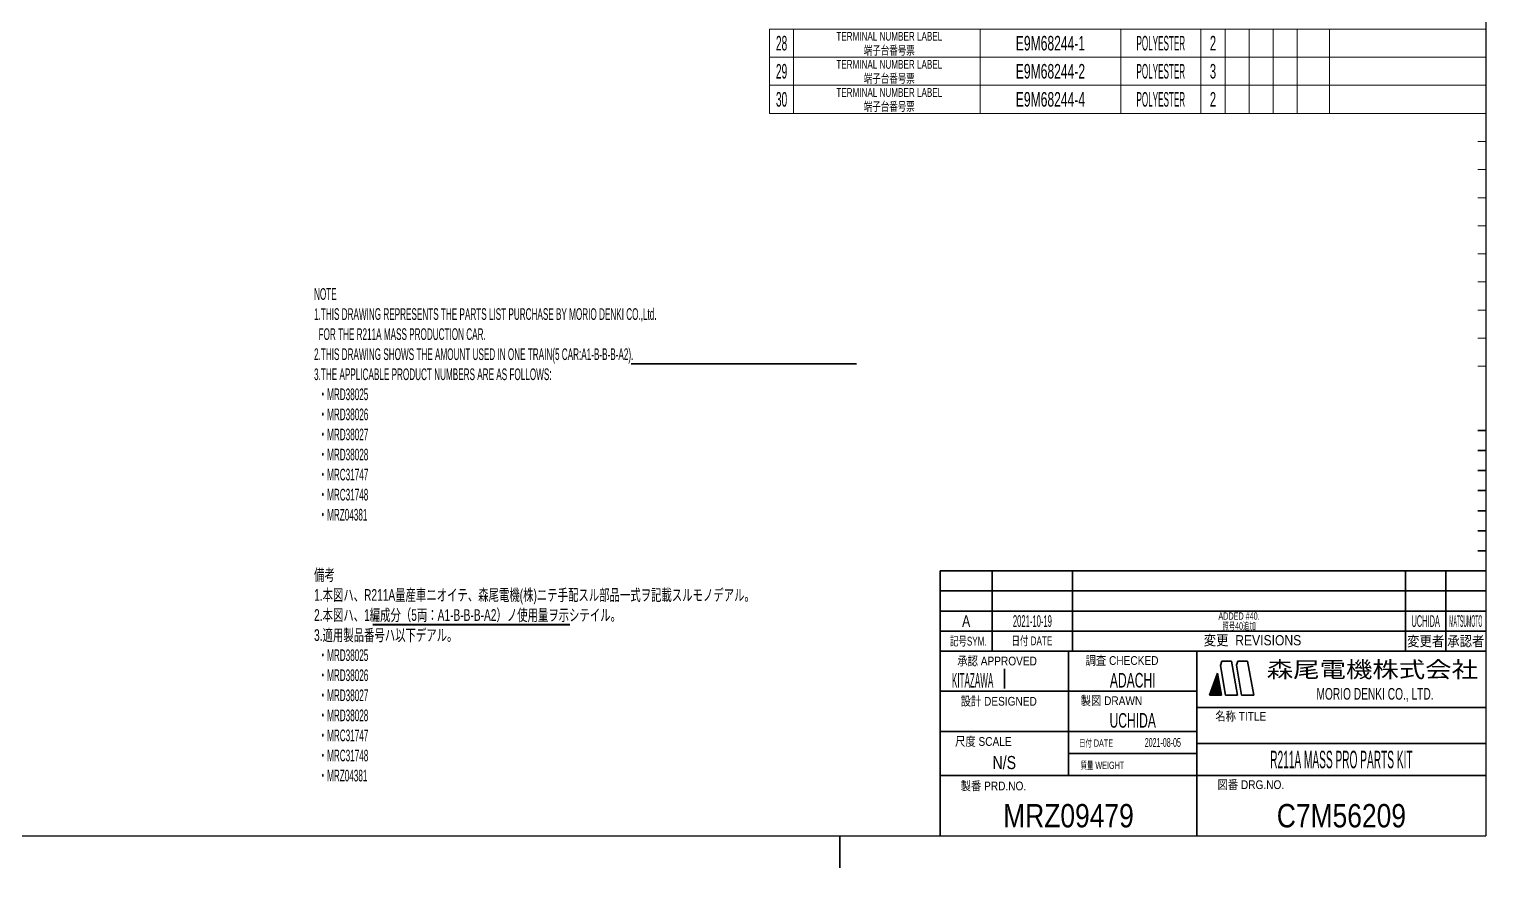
# Model space of a CAD drawing. Header units: millimetres. Extents: x 7 to 587, y 2 to 458.
# Drawn here: x 224 to 587, y 2 to 211 of the extents above; entities that cross this region are included whole.
import ezdxf
from ezdxf.enums import TextEntityAlignment as Align

# ---------------------------------------------------------------- set-up
doc = ezdxf.new("R2010")
doc.units = ezdxf.units.MM
for name, color, linetype in [('図面枠C7M', 7, 'Continuous'), ('表題、部品表_02', 7, 'Continuous'), ('表題、部品表_03', 7, 'Continuous')]:
    doc.layers.add(name, color=color, linetype=linetype)
doc.styles.add('HG丸ｺﾞｼｯｸM-PRO', font='')
doc.styles.get('HG丸ｺﾞｼｯｸM-PRO').set_extended_font_data('HG丸ｺﾞｼｯｸM-PRO')

# ---------------------------------------------------------------- blocks, each defined once
blk = doc.blocks.new('BLKF026')
at = {"layer": '図面枠C7M', "color": 4, "linetype": 'Continuous', "lineweight": 13}
for p, q in [((518.157871, 44.996757), (520.693675, 47.532561)), ((518.211969, 45.192276), (520.672477, 47.652784)), ((518.292898, 45.414626), (520.651278, 47.773006)), ((518.299292, 44.996757), (520.714874, 47.412338)), ((518.373827, 45.636976), (520.63008, 47.893229)), ((518.440714, 44.996757), (520.736072, 47.292115)), ((518.454756, 45.859327), (520.608881, 48.013452)), ((518.535684, 46.081677), (520.587682, 48.133675)), ((518.616613, 46.304027), (520.566484, 48.253898)), ((518.697542, 46.526377), (520.545285, 48.374121)), ((518.778471, 46.748727), (520.524087, 48.494343)), ((518.8594, 46.971078), (520.502888, 48.614566)), ((518.940329, 47.193428), (520.48169, 48.734789)), ((519.021258, 47.415778), (520.460491, 48.855012)), ((519.102186, 47.638128), (520.439293, 48.975235)), ((519.183115, 47.860479), (520.418094, 49.095457)), ((519.264044, 48.082829), (520.396896, 49.21568)), ((519.344973, 48.305179), (520.375697, 49.335903)), ((519.425902, 48.527529), (520.354499, 49.456126)), ((519.506831, 48.749879), (520.3333, 49.576349)), ((519.58776, 48.97223), (520.312102, 49.696572)), ((519.668689, 49.19458), (520.290903, 49.816794)), ((519.749617, 49.41693), (520.269705, 49.937017)), ((519.830546, 49.63928), (520.248506, 50.05724)), ((519.911475, 49.861631), (520.227307, 50.177463)), ((519.992404, 50.083981), (520.206109, 50.297686)), ((520.073333, 50.306331), (520.18491, 50.417909)), ((520.154262, 50.528681), (520.163712, 50.538131)), ((518.582135, 44.996757), (520.757271, 47.171892)), ((518.723556, 44.996757), (520.778469, 47.051669)), ((518.864978, 44.996757), (520.799668, 46.931447)), ((519.006399, 44.996757), (520.820866, 46.811224)), ((519.147821, 44.996757), (520.842065, 46.691001)), ((519.289242, 44.996757), (520.863263, 46.570778)), ((519.430663, 44.996757), (520.884462, 46.450555)), ((519.572085, 44.996757), (520.90566, 46.330332)), ((519.713506, 44.996757), (520.926859, 46.21011)), ((519.854927, 44.996757), (520.948057, 46.089887)), ((519.996349, 44.996757), (520.969256, 45.969664)), ((520.13777, 44.996757), (520.990455, 45.849441)), ((520.279191, 44.996757), (521.011653, 45.729218)), ((520.420613, 44.996757), (521.032852, 45.608995)), ((520.562034, 44.996757), (521.05405, 45.488773)), ((520.703455, 44.996757), (521.075249, 45.36855)), ((520.844877, 44.996757), (521.096447, 45.248327)), ((520.986298, 44.996757), (521.117646, 45.128104)), ((521.12772, 44.996757), (521.138844, 45.007881))]:
    blk.add_line(p, q, dxfattribs=at)
blk = doc.blocks.new('BLKF023')
at = {"layer": '図面枠C7M', "color": 2, "linetype": 'Continuous', "lineweight": 25}
for p in [(587, 410), (7, 10)]:
    blk.add_line(p, (587, 10), dxfattribs=at)
at = {"layer": '図面枠C7M', "color": 4, "linetype": 'Continuous', "lineweight": 13}
for p, q in [((585, 211), (587, 211)), ((585, 204), (587, 204)), ((585, 197), (587, 197)), ((585, 190), (587, 190)), ((585, 183), (587, 183)), ((585, 176), (587, 176)), ((585, 169), (587, 169)), ((585, 162), (587, 162)), ((585, 155), (587, 155)), ((585, 148), (587, 148)), ((585, 141), (587, 141)), ((585, 134), (587, 134)), ((585, 127), (587, 127))]:
    blk.add_line(p, q, dxfattribs=at)
at = {"layer": '図面枠C7M', "color": 3, "linetype": 'Continuous', "lineweight": 35}
for p, q in [((587, 111), (585, 111)), ((587, 106), (585, 106)), ((587, 101), (585, 101)), ((587, 96), (585, 96)), ((587, 91), (585, 91)), ((587, 86), (585, 86)), ((587, 81), (585, 81)), ((451, 76), (587, 76)), ((451, 76), (451, 10)), ((464, 56), (464, 76)), ((484, 56), (484, 76)), ((567, 56), (567, 76)), ((577, 56), (577, 76)), ((451, 71), (587, 71)), ((451, 66), (587, 66)), ((451, 61), (587, 61)), ((451, 56), (587, 56)), ((483, 56), (483, 25)), ((515, 56), (515, 10)), ((467.01, 51.56), (467.01, 46.69)), ((520.84, 52.4), (521.23, 53.5)), ((522.14, 45), (520.84, 52.4)), ((521.23, 53.5), (523.64, 53.5)), ((525.14, 45), (523.64, 53.5)), ((525.18, 53.5), (524.82, 52.51)), ((526.14, 45), (524.82, 52.51)), ((525.18, 53.5), (527.64, 53.5)), ((529.14, 45), (527.64, 53.5)), ((518.14, 45), (520.16, 50.55)), ((521.14, 45), (520.16, 50.55)), ((451, 46), (515, 46)), ((518.14, 45), (521.14, 45)), ((522.14, 45), (525.14, 45)), ((526.14, 45), (529.14, 45)), ((515, 42), (587, 42)), ((451, 36), (515, 36)), ((515, 33), (587, 33)), ((483, 30.5), (515, 30.5)), ((451, 25), (587, 25)), ((426, 2), (426, 10))]:
    blk.add_line(p, q, dxfattribs=at)
at = {"layer": '図面枠C7M', "color": 4, "linetype": 'Continuous', "lineweight": 13}
blk.add_blockref('BLKF026', (0, 0), dxfattribs=at)
at = {"layer": '図面枠C7M', "color": 4, "linetype": 'Continuous', "lineweight": 13, "style": 'HG丸ｺﾞｼｯｸM-PRO'}
for s, height, width, p in [('記号SYM.', 2.182, 0.69227, (458.03, 58.49)), ('日付 DATE', 2.182, 0.692507, (473.87, 58.58)), ('変更  REVISIONS', 2.5455, 0.887352, (528.85, 58.72)), ('変更者', 2.545, 0.887717, (572, 58.5)), ('承認者', 2.545, 0.887717, (582, 58.5)), ('承認 APPROVED', 2.1818, 0.863151, (465.21, 53.54)), ('調査 CHECKED', 2.182, 0.863174, (496.34, 53.67)), ('設計 DESIGNED', 2.1818, 0.862613, (465.61, 43.51)), ('製図 DRAWN', 2.182, 0.863099, (493.7, 43.65)), ('名称 TITLE', 2.182, 0.862489, (525.93, 39.77)), ('尺度 SCALE', 2.182, 0.862581, (461.78, 33.49)), ('日付 DATE', 1.818, 0.618255, (489.88, 33.09)), ('質量 WEIGHT', 1.818, 0.618812, (491.46, 27.55)), ('製番 PRD.NO.', 2.182, 0.863299, (464.29, 22.41)), ('図番 DRG.NO.', 2.182, 0.863083, (528.44, 22.73))]:
    blk.add_text(s, height=height, dxfattribs=dict(at, width=width)).set_placement(p, align=Align.MIDDLE_CENTER)
at = {"layer": '図面枠C7M', "color": 2, "linetype": 'Continuous', "lineweight": 25, "style": 'HG丸ｺﾞｼｯｸM-PRO', "width": 1.206081}
blk.add_text('森尾電機株式会社', height=4, dxfattribs=at).set_placement((558.72, 51.43), align=Align.MIDDLE_CENTER)
at = {"layer": '図面枠C7M', "color": 3, "linetype": 'Continuous', "lineweight": 35, "style": 'HG丸ｺﾞｼｯｸM-PRO', "width": 0.652197}
blk.add_text('MORIO DENKI CO., LTD.', height=2.9091, dxfattribs=at).set_placement((559.38, 45.36), align=Align.MIDDLE_CENTER)
blk = doc.blocks.new('BLKF027')
at = {"layer": '図面枠C7M', "color": 3, "linetype": 'Continuous', "lineweight": 35, "style": 'HG丸ｺﾞｼｯｸM-PRO'}
for s, height, width, p in [('ADDED #40.', 1.818, 0.618109, (525.5, 64.75)), ('A', 2.91, 0.782973, (457.5, 63.5)), ('2021-10-19', 2.909, 0.488281, (474, 63.5)), ('UCHIDA', 2.909, 0.415827, (572, 63.5)), ('MATSUMOTO', 2.909, 0.26157, (582, 63.5)), ('KITAZAWA', 3.636, 0.414762, (459.11, 48.75)), ('ADACHI', 3.636, 0.619335, (499, 48.75)), ('UCHIDA', 3.636, 0.61989, (499, 38.75)), ('2021-08-05', 2.182, 0.482412, (506.5, 33.25)), ('N/S', 3.273, 0.805664, (467, 28.25)), ('R211A MASS PRO PARTS KIT', 4.3636, 0.432394, (551, 29)), ('MRZ09479', 5.818, 0.845879, (483, 15)), ('C7M56209', 5.818, 0.846013, (551, 15))]:
    blk.add_text(s, height=height, dxfattribs=dict(at, width=width)).set_placement(p, align=Align.MIDDLE_CENTER)
blk = doc.blocks.new('BLKF084')
at = {"layer": '表題、部品表_02', "color": 4, "linetype": 'Continuous', "lineweight": 13}
for p, q in [((408.5, 211), (408.5, 204)), ((408.5, 211), (587, 211)), ((414.5, 211), (414.5, 204)), ((461, 211), (461, 204)), ((496, 211), (496, 204)), ((516, 211), (516, 204)), ((522, 211), (522, 204)), ((528, 211), (528, 204)), ((534, 204), (534, 211)), ((540, 211), (540, 204)), ((548, 211), (548, 204)), ((587, 211), (587, 204)), ((408.5, 204), (587, 204))]:
    blk.add_line(p, q, dxfattribs=at)
blk = doc.blocks.new('BLKF086')
at = {"layer": '表題、部品表_02', "color": 4, "linetype": 'Continuous', "lineweight": 13}
for p, q in [((408.5, 204), (408.5, 197)), ((408.5, 204), (587, 204)), ((414.5, 204), (414.5, 197)), ((461, 204), (461, 197)), ((496, 204), (496, 197)), ((516, 204), (516, 197)), ((522, 204), (522, 197)), ((528, 204), (528, 197)), ((534, 197), (534, 204)), ((540, 204), (540, 197)), ((548, 204), (548, 197)), ((587, 204), (587, 197)), ((408.5, 197), (587, 197))]:
    blk.add_line(p, q, dxfattribs=at)
blk = doc.blocks.new('BLKF088')
at = {"layer": '表題、部品表_02', "color": 4, "linetype": 'Continuous', "lineweight": 13}
for p, q in [((408.5, 197), (408.5, 190)), ((408.5, 197), (587, 197)), ((414.5, 197), (414.5, 190)), ((461, 197), (461, 190)), ((496, 197), (496, 190)), ((516, 197), (516, 190)), ((522, 197), (522, 190)), ((528, 197), (528, 190)), ((534, 190), (534, 197)), ((540, 197), (540, 190)), ((548, 197), (548, 190)), ((587, 197), (587, 190)), ((408.5, 190), (587, 190))]:
    blk.add_line(p, q, dxfattribs=at)

msp = doc.modelspace()

# ---------------------------------------------------------------- linework, layer by layer
at = {"layer": '表題、部品表_03', "color": 4, "linetype": 'Continuous', "lineweight": 13}
for p, q in [((374.04, 127.7), (430.16, 127.7)), ((374.04, 127.5), (430.16, 127.5)), ((309.67, 62.7), (358.72, 62.7)), ((309.67, 62.5), (358.72, 62.5))]:
    msp.add_line(p, q, dxfattribs=at)

# ---------------------------------------------------------------- block references
at = {"layer": '図面枠C7M', "color": 4, "linetype": 'Continuous', "lineweight": 13}
msp.add_blockref('BLKF023', (0, 0), dxfattribs=at)
at = {"layer": '図面枠C7M', "color": 3, "linetype": 'Continuous', "lineweight": 35}
msp.add_blockref('BLKF027', (0, 0), dxfattribs=at)
at = {"layer": '表題、部品表_02', "color": 4, "linetype": 'Continuous', "lineweight": 13}
for name in ['BLKF084', 'BLKF086', 'BLKF088']:
    msp.add_blockref(name, (0, 0), dxfattribs=at)

# ---------------------------------------------------------------- texts
at = {"layer": '図面枠C7M', "color": 3, "linetype": 'Continuous', "lineweight": 35, "style": 'HG丸ｺﾞｼｯｸM-PRO', "width": 0.619228}
msp.add_text('照号40追加', height=1.818, dxfattribs=at).set_placement((525.5, 62.25), align=Align.MIDDLE_CENTER)
at = {"layer": '表題、部品表_03', "color": 3, "linetype": 'Continuous', "lineweight": 35, "style": 'HG丸ｺﾞｼｯｸM-PRO'}
for s, height, width, p in [('28', 3.636, 0.521199, (411.5, 207.5)), ('TERMINAL NUMBER LABEL', 2.1818, 0.692737, (438.34, 209.22)), ('端子台番号票', 2.182, 0.692256, (438.34, 205.72)), ('E9M68244-1', 3.636, 0.619742, (478.5, 207.5)), ('POLYESTER', 3.636, 0.41533, (506, 207.5)), ('2', 3.64, 0.576062, (519, 207.5)), ('TERMINAL NUMBER LABEL', 2.1818, 0.692737, (438.34, 202.22)), ('29', 3.636, 0.521199, (411.5, 200.5)), ('端子台番号票', 2.182, 0.692256, (438.34, 198.72)), ('E9M68244-2', 3.636, 0.619742, (478.5, 200.5)), ('POLYESTER', 3.636, 0.41533, (506, 200.5)), ('3', 3.64, 0.576062, (519, 200.5)), ('TERMINAL NUMBER LABEL', 2.1818, 0.692737, (438.34, 195.22)), ('30', 3.636, 0.521199, (411.5, 193.5)), ('端子台番号票', 2.182, 0.692256, (438.34, 191.72)), ('E9M68244-4', 3.636, 0.619742, (478.5, 193.5)), ('POLYESTER', 3.636, 0.41533, (506, 193.5)), ('2', 3.64, 0.576062, (519, 193.5))]:
    msp.add_text(s, height=height, dxfattribs=dict(at, width=width)).set_placement(p, align=Align.MIDDLE_CENTER)
for s, height, width, p in [('NOTE', 2.909, 0.521195, (295, 145)), ('1.THIS DRAWING REPRESENTS THE PARTS LIST PURCHASE BY MORIO DENKI CO.,Ltd.', 2.9091, 0.522318, (295, 140)), ('  FOR THE R211A MASS PRODUCTION CAR.', 2.9091, 0.5223, (295, 135)), ('2.THIS DRAWING SHOWS THE AMOUNT USED IN ONE TRAIN(5 CAR:A1-B-B-B-A2).', 2.9091, 0.522154, (295, 130)), ('3.THE APPLICABLE PRODUCT NUMBERS ARE AS FOLLOWS:', 2.9091, 0.522544, (295, 125)), ('  ・MRD38025', 2.9091, 0.521728, (295, 120)), ('  ・MRD38026', 2.9091, 0.521728, (295, 115)), ('  ・MRD38027', 2.9091, 0.521728, (295, 110)), ('  ・MRD38028', 2.9091, 0.521728, (295, 105)), ('  ・MRC31747', 2.9091, 0.521734, (295, 100)), ('  ・MRC31748', 2.9091, 0.521734, (295, 95)), ('  ・MRZ04381', 2.9091, 0.521736, (295, 90)), ('備考', 2.909, 0.651535, (295, 75)), ('1.本図ハ、R211A量産車ニオイテ、森尾電機(株)ニテ手配スル部品一式ヲ記載スルモノデアル。', 2.9091, 0.651786, (295, 70)), ('2.本図ハ、1編成分（5両：A1-B-B-B-A2）ノ使用量ヲ示シテイル。', 2.9091, 0.651748, (295, 65)), ('3.適用製品番号ハ以下デアル。', 2.9091, 0.651572, (295, 60)), ('  ・MRD38025', 2.9091, 0.521728, (295, 55)), ('  ・MRD38026', 2.9091, 0.521728, (295, 50)), ('  ・MRD38027', 2.9091, 0.521728, (295, 45)), ('  ・MRD38028', 2.9091, 0.521728, (295, 40)), ('  ・MRC31747', 2.9091, 0.521734, (295, 35)), ('  ・MRC31748', 2.9091, 0.521734, (295, 30)), ('  ・MRZ04381', 2.9091, 0.521736, (295, 25))]:
    msp.add_text(s, height=height, dxfattribs=dict(at, width=width)).set_placement(p, align=Align.MIDDLE_LEFT)

doc.saveas('drawing.dxf')
